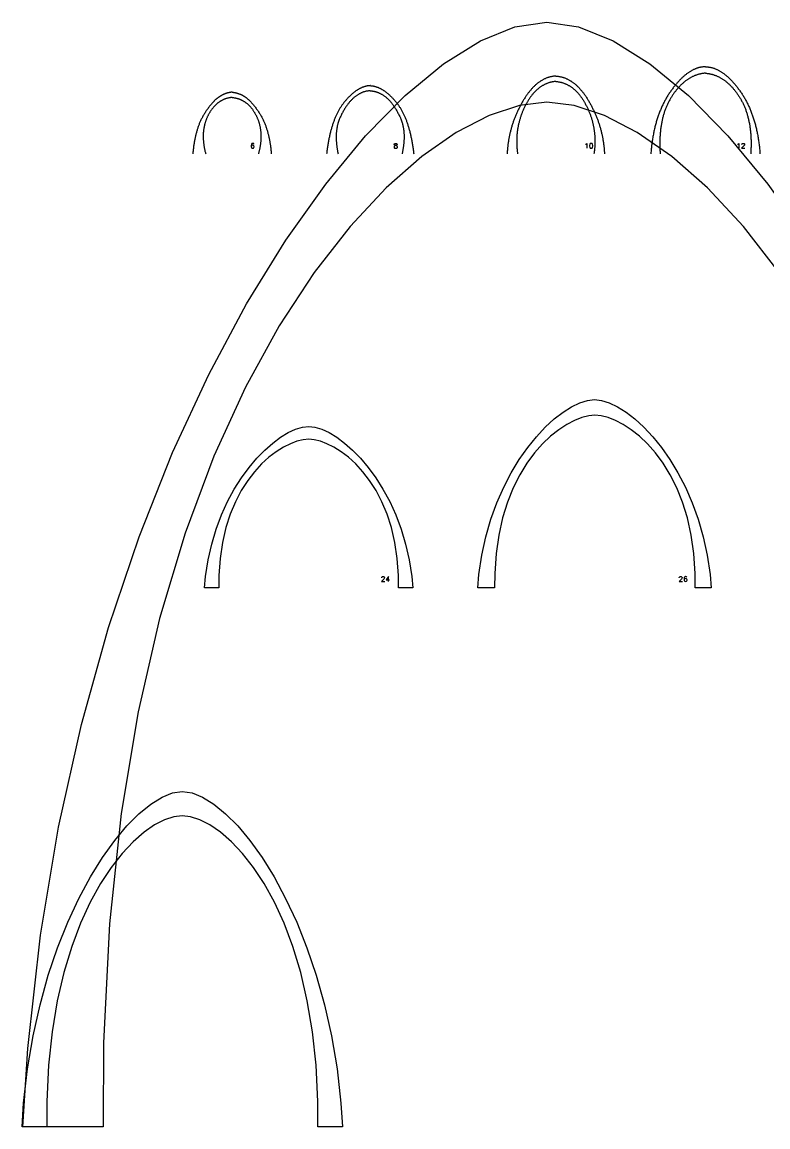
# Model space of a CAD drawing. Extents: x 45 to 829, y 21 to 600.
# Drawn here: x 45 to 436, y 21 to 600 of the extents above; entities that cross this region are included whole.
import ezdxf

# ---------------------------------------------------------------- set-up
doc = ezdxf.new("R2010")
doc.units = 0
doc.layers.get('DEFPOINTS').update_dxf_attribs({"color": 18, "linetype": 'CONTINUOUS'})
doc.layers.add('ARCHES', color=18, linetype='CONTINUOUS')
doc.layers.add('NONE', color=18, linetype='CONTINUOUS')

msp = doc.modelspace()

# ---------------------------------------------------------------- linework, layer by layer
at = {"layer": 'ARCHES'}
for points in [[(345.31, 402.65), (349.02, 402.22), (353.05, 400.97), (357.35, 398.91), (361.84, 396.08), (366.45, 392.5), (371.11, 388.19), (375.77, 383.18), (380.34, 377.5), (384.76, 371.17), (388.97, 364.22), (392.9, 356.68), (396.47, 348.58), (399.62, 339.93), (402.28, 330.76), (404.38, 321.1), (405.86, 310.99), (406.46, 304), (406.31, 304), (406.02, 304), (405.6, 304), (405.06, 304), (404.45, 304), (403.76, 304), (403.03, 304), (402.29, 304), (401.54, 304), (400.81, 304), (400.12, 304), (399.51, 304), (398.97, 304), (398.55, 304), (398.26, 304), (398.11, 304), (398.06, 311.42), (397.37, 321.91), (395.98, 331.64), (393.96, 340.62), (391.41, 348.85), (388.38, 356.37), (384.96, 363.17), (381.22, 369.26), (377.23, 374.66), (373.08, 379.39), (368.82, 383.44), (364.55, 386.84), (360.34, 389.6), (356.25, 391.72), (352.37, 393.22), (348.77, 394.12), (345.53, 394.41), (342.29, 394.12), (338.69, 393.22), (334.81, 391.72), (330.72, 389.6), (326.51, 386.84), (322.23, 383.44), (317.98, 379.39), (313.83, 374.66), (309.84, 369.26), (306.1, 363.17), (302.68, 356.37), (299.65, 348.85), (297.09, 340.62), (295.08, 331.64), (293.69, 321.91), (293, 311.42), (292.94, 304), (292.79, 304), (292.49, 304), (292.04, 304), (291.48, 304), (290.83, 304), (290.11, 304), (289.34, 304), (288.55, 304), (287.76, 304), (287, 304), (286.28, 304), (285.62, 304), (285.06, 304), (284.62, 304), (284.31, 304), (284.16, 304), (284.75, 310.99), (286.23, 321.1), (288.34, 330.76), (291, 339.93), (294.15, 348.58), (297.72, 356.68), (301.64, 364.22), (305.85, 371.17), (310.27, 377.5), (314.85, 383.18), (319.5, 388.19), (324.17, 392.5), (328.78, 396.08), (333.27, 398.91), (337.56, 400.97), (341.6, 402.22)], [(195.53, 388.54), (198.83, 388.18), (202.43, 387.1), (206.27, 385.34), (210.27, 382.91), (214.38, 379.84), (218.54, 376.15), (222.7, 371.86), (226.77, 366.99), (230.72, 361.57), (234.47, 355.61), (237.97, 349.15), (241.16, 342.2), (243.97, 334.79), (246.34, 326.93), (248.22, 318.66), (249.54, 309.99), (250.07, 304), (249.94, 304), (249.68, 304), (249.3, 304), (248.82, 304), (248.27, 304), (247.66, 304), (247, 304), (246.33, 304), (245.66, 304), (245.01, 304), (244.4, 304), (243.84, 304), (243.36, 304), (242.98, 304), (242.72, 304), (242.59, 304), (242.55, 310.39), (241.92, 319.42), (240.68, 327.79), (238.88, 335.52), (236.59, 342.62), (233.88, 349.09), (230.82, 354.94), (227.47, 360.19), (223.9, 364.84), (220.18, 368.91), (216.38, 372.4), (212.55, 375.33), (208.78, 377.7), (205.12, 379.53), (201.65, 380.82), (198.43, 381.59), (195.53, 381.84), (192.62, 381.59), (189.4, 380.82), (185.93, 379.53), (182.27, 377.7), (178.5, 375.33), (174.68, 372.4), (170.87, 368.91), (167.15, 364.84), (163.58, 360.19), (160.23, 354.94), (157.17, 349.09), (154.46, 342.62), (152.17, 335.52), (150.37, 327.79), (149.13, 319.42), (148.51, 310.39), (148.46, 304), (148.33, 304), (148.07, 304), (147.69, 304), (147.21, 304), (146.66, 304), (146.04, 304), (145.39, 304), (144.72, 304), (144.05, 304), (143.4, 304), (142.79, 304), (142.23, 304), (141.75, 304), (141.37, 304), (141.11, 304), (140.98, 304), (141.51, 309.99), (142.83, 318.66), (144.71, 326.93), (147.08, 334.79), (149.89, 342.2), (153.08, 349.15), (156.58, 355.61), (160.33, 361.57), (164.28, 366.99), (168.36, 371.86), (172.51, 376.15), (176.67, 379.84), (180.78, 382.91), (184.79, 385.34), (188.62, 387.1), (192.22, 388.18)], [(129.32, 197.31), (134.41, 196.55), (139.95, 194.32), (145.84, 190.65), (152, 185.6), (158.33, 179.21), (164.74, 171.53), (171.12, 162.61), (177.4, 152.48), (183.47, 141.21), (189.25, 128.82), (194.63, 115.38), (199.53, 100.93), (203.86, 85.51), (207.51, 69.17), (210.4, 51.96), (212.43, 33.93), (213.25, 21.47), (213.03, 21.47), (212.57, 21.47), (211.92, 21.47), (211.1, 21.47), (210.14, 21.47), (209.09, 21.47), (207.96, 21.47), (206.81, 21.47), (205.65, 21.47), (204.53, 21.47), (203.47, 21.47), (202.51, 21.47), (201.69, 21.47), (201.04, 21.47), (200.58, 21.47), (200.37, 21.47), (200.3, 34.86), (199.37, 53.78), (197.5, 71.33), (194.79, 87.53), (191.34, 102.39), (187.25, 115.95), (182.63, 128.21), (177.57, 139.21), (172.18, 148.95), (166.56, 157.48), (160.82, 164.79), (155.04, 170.93), (149.34, 175.9), (143.82, 179.72), (138.57, 182.43), (133.7, 184.04), (129.32, 184.57), (124.93, 184.04), (120.06, 182.43), (114.82, 179.72), (109.29, 175.9), (103.59, 170.93), (97.82, 164.79), (92.07, 157.48), (86.45, 148.95), (81.06, 139.21), (76.01, 128.21), (71.38, 115.95), (67.3, 102.39), (63.84, 87.53), (61.13, 71.33), (59.26, 53.78), (58.33, 34.86), (58.27, 21.47), (58.05, 21.47), (57.6, 21.47), (56.94, 21.47), (56.12, 21.47), (55.16, 21.47), (54.11, 21.47), (52.98, 21.47), (51.83, 21.47), (50.67, 21.47), (49.55, 21.47), (48.49, 21.47), (47.54, 21.47), (46.72, 21.47), (46.06, 21.47), (45.61, 21.47), (45.39, 21.47), (46.2, 33.93), (48.24, 51.96), (51.12, 69.17), (54.78, 85.51), (59.1, 100.93), (64, 115.38), (69.39, 128.82), (75.16, 141.21), (81.23, 152.48), (87.51, 162.61), (93.9, 171.53), (100.3, 179.21), (106.63, 185.6), (112.79, 190.65), (118.69, 194.32), (124.23, 196.55)]]:
    msp.add_lwpolyline(points, close=True, dxfattribs=at)
at = {"layer": 'DEFPOINTS'}
msp.add_lwpolyline([(442.1, 469.31), (423.3, 493.4), (404.42, 513.6), (385.77, 529.96), (367.71, 542.57), (350.55, 551.49), (334.63, 556.79), (320.28, 558.54), (305.93, 556.79), (290.01, 551.49), (272.85, 542.57), (254.78, 529.96), (236.14, 513.6), (217.25, 493.4), (198.45, 469.31), (180.08, 441.25), (162.45, 409.16), (145.92, 372.95), (130.8, 332.57), (117.43, 287.94), (106.14, 239), (97.27, 185.66), (91.15, 127.88), (88.11, 65.56), (87.9, 21.47), (45.78, 21.47), (48.45, 62.49), (55.09, 121.88), (64.54, 178.55), (76.48, 232.34), (90.62, 283.11), (106.65, 330.71), (124.26, 374.96), (143.15, 415.74), (163.02, 452.87), (183.54, 486.21), (204.44, 515.6), (225.38, 540.89), (246.08, 561.93), (266.23, 578.56), (285.51, 590.63), (303.63, 597.98), (320.28, 600.47), (336.93, 597.98), (355.05, 590.63), (374.33, 578.56), (394.48, 561.93), (415.17, 540.89), (436.12, 515.6), (457.01, 486.21)], dxfattribs=at)
at = {"layer": 'NONE'}
for points in [[(403.4, 576.99), (403.12, 576.99), (402.84, 576.99), (402.56, 576.98), (402.28, 576.96), (402, 576.94), (401.72, 576.91), (401.44, 576.87), (401.15, 576.83), (400.87, 576.78), (400.59, 576.72), (400.31, 576.66), (400.03, 576.59), (399.75, 576.52), (399.47, 576.44), (399.18, 576.35), (398.9, 576.26), (398.62, 576.16), (398.34, 576.06), (398.06, 575.95), (397.77, 575.83), (397.49, 575.7), (397.21, 575.57), (396.93, 575.44), (396.65, 575.29), (396.36, 575.14), (396.08, 574.99), (395.8, 574.82), (395.52, 574.66), (395.24, 574.48), (394.95, 574.3), (394.67, 574.11), (394.39, 573.92), (394.11, 573.72), (393.82, 573.51), (393.54, 573.3), (393.26, 573.08), (392.97, 572.85), (392.69, 572.62), (392.41, 572.39), (392.13, 572.14), (391.84, 571.89), (391.56, 571.63), (391.28, 571.37), (390.99, 571.1), (390.71, 570.83), (390.43, 570.54), (390.14, 570.25), (389.86, 569.96), (389.58, 569.66), (389.29, 569.35), (389.01, 569.04), (388.73, 568.72), (388.44, 568.39), (388.16, 568.06), (387.88, 567.72), (387.59, 567.37), (387.31, 567.02), (387.02, 566.66), (386.74, 566.3), (386.46, 565.93), (386.17, 565.55), (385.89, 565.17), (385.6, 564.78), (385.32, 564.38), (385.04, 563.98), (384.76, 563.58), (384.48, 563.17), (384.21, 562.76), (383.94, 562.35), (383.68, 561.93), (383.42, 561.5), (383.17, 561.08), (382.91, 560.65), (382.66, 560.22), (382.42, 559.78), (382.18, 559.34), (381.94, 558.89), (381.71, 558.45), (381.48, 558), (381.25, 557.54), (381.03, 557.08), (380.81, 556.62), (380.6, 556.16), (380.39, 555.69), (380.18, 555.21), (379.98, 554.74), (379.78, 554.26), (379.58, 553.77), (379.39, 553.29), (379.2, 552.8), (379.02, 552.3), (378.83, 551.8), (378.66, 551.3), (378.48, 550.8), (378.32, 550.29), (378.15, 549.78), (377.99, 549.26), (377.83, 548.74), (377.67, 548.22), (377.52, 547.69), (377.38, 547.16), (377.23, 546.63), (377.09, 546.09), (376.96, 545.55), (376.83, 545.01), (376.7, 544.46), (376.57, 543.91), (376.45, 543.35), (376.34, 542.79), (376.22, 542.23), (376.12, 541.66), (376.01, 541.09), (375.91, 540.52), (375.81, 539.94), (375.72, 539.36), (375.63, 538.78), (375.54, 538.19), (375.46, 537.6), (375.38, 537), (375.3, 536.4), (375.23, 535.8), (375.16, 535.2), (375.1, 534.59), (375.04, 533.97), (374.98, 533.36), (374.93, 532.74), (374.88, 532.11), (374.83, 531.49)], [(403.4, 573.69), (403.08, 573.66), (402.76, 573.63), (402.45, 573.59), (402.13, 573.55), (401.81, 573.5), (401.5, 573.45), (401.19, 573.39), (400.88, 573.33), (400.57, 573.26), (400.26, 573.18), (399.95, 573.1), (399.65, 573.02), (399.35, 572.93), (399.04, 572.83), (398.74, 572.73), (398.44, 572.63), (398.15, 572.52), (397.85, 572.4), (397.55, 572.28), (397.26, 572.16), (396.97, 572.03), (396.68, 571.89), (396.39, 571.75), (396.1, 571.6), (395.81, 571.45), (395.53, 571.29), (395.25, 571.13), (394.96, 570.96), (394.68, 570.79), (394.4, 570.61), (394.13, 570.43), (393.85, 570.24), (393.58, 570.05), (393.3, 569.85), (393.03, 569.65), (392.76, 569.44), (392.49, 569.22), (392.22, 569), (391.96, 568.78), (391.69, 568.55), (391.43, 568.32), (391.17, 568.08), (390.91, 567.83), (390.65, 567.58), (390.39, 567.33), (390.13, 567.07), (389.88, 566.8), (389.63, 566.53), (389.37, 566.25), (389.12, 565.97), (388.87, 565.68), (388.63, 565.39), (388.38, 565.1), (388.14, 564.79), (387.89, 564.49), (387.65, 564.18), (387.41, 563.86), (387.17, 563.54), (386.93, 563.21), (386.7, 562.87), (386.46, 562.54), (386.23, 562.19), (386, 561.84), (385.77, 561.49), (385.54, 561.13), (385.32, 560.77), (385.1, 560.41), (384.88, 560.04), (384.67, 559.67), (384.47, 559.29), (384.26, 558.91), (384.07, 558.53), (383.87, 558.14), (383.68, 557.75), (383.5, 557.36), (383.32, 556.96), (383.14, 556.56), (382.97, 556.16), (382.8, 555.75), (382.63, 555.34), (382.47, 554.93), (382.32, 554.51), (382.17, 554.09), (382.02, 553.66), (381.87, 553.23), (381.74, 552.8), (381.6, 552.37), (381.47, 551.93), (381.34, 551.48), (381.22, 551.04), (381.1, 550.59), (380.99, 550.14), (380.88, 549.68), (380.77, 549.22), (380.67, 548.76), (380.58, 548.29), (380.48, 547.82), (380.39, 547.34), (380.31, 546.87), (380.23, 546.39), (380.15, 545.9), (380.08, 545.41), (380.01, 544.92), (379.95, 544.43), (379.89, 543.93), (379.84, 543.43), (379.79, 542.92), (379.74, 542.41), (379.7, 541.9), (379.66, 541.38), (379.62, 540.86), (379.59, 540.34), (379.57, 539.81), (379.55, 539.28), (379.53, 538.75), (379.52, 538.21), (379.51, 537.67), (379.5, 537.12), (379.5, 536.58), (379.51, 536.02), (379.52, 535.47), (379.53, 534.91), (379.55, 534.35), (379.57, 533.78), (379.59, 533.21), (379.62, 532.64), (379.65, 532.07), (379.69, 531.49)], [(403.4, 576.99), (403.69, 576.99), (403.97, 576.99), (404.25, 576.98), (404.53, 576.96), (404.81, 576.94), (405.09, 576.91), (405.37, 576.87), (405.65, 576.83), (405.93, 576.78), (406.22, 576.72), (406.5, 576.66), (406.78, 576.59), (407.06, 576.52), (407.34, 576.44), (407.62, 576.35), (407.9, 576.26), (408.19, 576.16), (408.47, 576.06), (408.75, 575.95), (409.03, 575.83), (409.31, 575.7), (409.6, 575.57), (409.88, 575.44), (410.16, 575.29), (410.44, 575.14), (410.72, 574.99), (411.01, 574.82), (411.29, 574.66), (411.57, 574.48), (411.85, 574.3), (412.14, 574.11), (412.42, 573.92), (412.7, 573.72), (412.98, 573.51), (413.27, 573.3), (413.55, 573.08), (413.83, 572.85), (414.12, 572.62), (414.4, 572.39), (414.68, 572.14), (414.96, 571.89), (415.25, 571.63), (415.53, 571.37), (415.81, 571.1), (416.1, 570.83), (416.38, 570.54), (416.66, 570.25), (416.95, 569.96), (417.23, 569.66), (417.51, 569.35), (417.8, 569.04), (418.08, 568.72), (418.36, 568.39), (418.65, 568.06), (418.93, 567.72), (419.22, 567.37), (419.5, 567.02), (419.78, 566.66), (420.07, 566.3), (420.35, 565.93), (420.64, 565.55), (420.92, 565.17), (421.2, 564.78), (421.49, 564.38), (421.77, 563.98), (422.05, 563.58), (422.32, 563.17), (422.6, 562.76), (422.86, 562.35), (423.13, 561.93), (423.39, 561.5), (423.64, 561.08), (423.89, 560.65), (424.14, 560.22), (424.39, 559.78), (424.63, 559.34), (424.87, 558.89), (425.1, 558.45), (425.33, 558), (425.55, 557.54), (425.78, 557.08), (426, 556.62), (426.21, 556.16), (426.42, 555.69), (426.63, 555.21), (426.83, 554.74), (427.03, 554.26), (427.23, 553.77), (427.42, 553.29), (427.61, 552.8), (427.79, 552.3), (427.97, 551.8), (428.15, 551.3), (428.32, 550.8), (428.49, 550.29), (428.66, 549.78), (428.82, 549.26), (428.98, 548.74), (429.13, 548.22), (429.28, 547.69), (429.43, 547.16), (429.57, 546.63), (429.71, 546.09), (429.85, 545.55), (429.98, 545.01), (430.11, 544.46), (430.23, 543.91), (430.35, 543.35), (430.47, 542.79), (430.58, 542.23), (430.69, 541.66), (430.8, 541.09), (430.9, 540.52), (431, 539.94), (431.09, 539.36), (431.18, 538.78), (431.27, 538.19), (431.35, 537.6), (431.43, 537), (431.51, 536.4), (431.58, 535.8), (431.65, 535.2), (431.71, 534.59), (431.77, 533.97), (431.83, 533.36), (431.88, 532.74), (431.93, 532.11), (431.97, 531.49)], [(403.4, 573.69), (403.72, 573.66), (404.04, 573.63), (404.36, 573.59), (404.68, 573.55), (404.99, 573.5), (405.31, 573.45), (405.62, 573.39), (405.93, 573.33), (406.24, 573.26), (406.55, 573.18), (406.85, 573.1), (407.16, 573.02), (407.46, 572.93), (407.76, 572.83), (408.06, 572.73), (408.36, 572.63), (408.66, 572.52), (408.96, 572.4), (409.25, 572.28), (409.55, 572.16), (409.84, 572.03), (410.13, 571.89), (410.42, 571.75), (410.71, 571.6), (410.99, 571.45), (411.28, 571.29), (411.56, 571.13), (411.84, 570.96), (412.12, 570.79), (412.4, 570.61), (412.68, 570.43), (412.96, 570.24), (413.23, 570.05), (413.5, 569.85), (413.78, 569.65), (414.05, 569.44), (414.32, 569.22), (414.58, 569), (414.85, 568.78), (415.11, 568.55), (415.38, 568.32), (415.64, 568.08), (415.9, 567.83), (416.16, 567.58), (416.42, 567.33), (416.67, 567.07), (416.93, 566.8), (417.18, 566.53), (417.43, 566.25), (417.68, 565.97), (417.93, 565.68), (418.18, 565.39), (418.43, 565.1), (418.67, 564.79), (418.91, 564.49), (419.16, 564.18), (419.4, 563.86), (419.64, 563.54), (419.87, 563.21), (420.11, 562.87), (420.34, 562.54), (420.58, 562.19), (420.81, 561.84), (421.04, 561.49), (421.27, 561.13), (421.49, 560.77), (421.71, 560.41), (421.92, 560.04), (422.13, 559.67), (422.34, 559.29), (422.54, 558.91), (422.74, 558.53), (422.93, 558.14), (423.12, 557.75), (423.31, 557.36), (423.49, 556.96), (423.67, 556.56), (423.84, 556.16), (424.01, 555.75), (424.17, 555.34), (424.33, 554.93), (424.49, 554.51), (424.64, 554.09), (424.79, 553.66), (424.93, 553.23), (425.07, 552.8), (425.21, 552.37), (425.34, 551.93), (425.46, 551.48), (425.59, 551.04), (425.7, 550.59), (425.82, 550.14), (425.93, 549.68), (426.03, 549.22), (426.13, 548.76), (426.23, 548.29), (426.32, 547.82), (426.41, 547.34), (426.5, 546.87), (426.58, 546.39), (426.65, 545.9), (426.73, 545.41), (426.79, 544.92), (426.86, 544.43), (426.92, 543.93), (426.97, 543.43), (427.02, 542.92), (427.07, 542.41), (427.11, 541.9), (427.15, 541.38), (427.18, 540.86), (427.21, 540.34), (427.24, 539.81), (427.26, 539.28), (427.28, 538.75), (427.29, 538.21), (427.3, 537.67), (427.3, 537.12), (427.3, 536.58), (427.3, 536.02), (427.29, 535.47), (427.28, 534.91), (427.26, 534.35), (427.24, 533.78), (427.22, 533.21), (427.19, 532.64), (427.15, 532.07), (427.12, 531.49)], [(325, 572.17), (324.69, 572.15), (324.39, 572.13), (324.08, 572.1), (323.78, 572.06), (323.48, 572.02), (323.18, 571.98), (322.88, 571.92), (322.58, 571.86), (322.28, 571.8), (321.99, 571.73), (321.69, 571.65), (321.4, 571.57), (321.1, 571.48), (320.81, 571.38), (320.52, 571.28), (320.23, 571.18), (319.95, 571.06), (319.66, 570.94), (319.37, 570.82), (319.09, 570.69), (318.8, 570.55), (318.52, 570.41), (318.24, 570.26), (317.96, 570.1), (317.68, 569.94), (317.4, 569.77), (317.13, 569.6), (316.85, 569.42), (316.58, 569.23), (316.31, 569.04), (316.03, 568.85), (315.76, 568.64), (315.49, 568.43), (315.22, 568.22), (314.96, 568), (314.69, 567.77), (314.43, 567.54), (314.16, 567.3), (313.9, 567.05), (313.64, 566.8), (313.38, 566.54), (313.12, 566.28), (312.86, 566.01), (312.6, 565.73), (312.35, 565.45), (312.09, 565.16), (311.84, 564.87), (311.59, 564.57), (311.33, 564.26), (311.08, 563.95), (310.84, 563.64), (310.59, 563.31), (310.34, 562.98), (310.1, 562.65), (309.85, 562.3), (309.61, 561.96), (309.37, 561.6), (309.12, 561.24), (308.88, 560.88), (308.65, 560.5), (308.41, 560.13), (308.17, 559.74), (307.94, 559.35), (307.7, 558.96), (307.47, 558.56), (307.24, 558.16), (307.02, 557.76), (306.8, 557.35), (306.58, 556.95), (306.36, 556.55), (306.15, 556.14), (305.94, 555.74), (305.73, 555.33), (305.53, 554.92), (305.33, 554.51), (305.14, 554.1), (304.95, 553.69), (304.76, 553.28), (304.57, 552.87), (304.39, 552.45), (304.21, 552.04), (304.03, 551.62), (303.86, 551.21), (303.69, 550.79), (303.53, 550.37), (303.36, 549.95), (303.2, 549.53), (303.05, 549.11), (302.9, 548.69), (302.75, 548.27), (302.6, 547.84), (302.46, 547.42), (302.32, 546.99), (302.18, 546.56), (302.05, 546.14), (301.92, 545.71), (301.79, 545.28), (301.67, 544.85), (301.55, 544.41), (301.43, 543.98), (301.32, 543.55), (301.21, 543.11), (301.11, 542.68), (301, 542.24), (300.9, 541.81), (300.81, 541.37), (300.71, 540.93), (300.62, 540.49), (300.54, 540.05), (300.45, 539.6), (300.37, 539.16), (300.3, 538.72), (300.22, 538.27), (300.15, 537.83), (300.08, 537.38), (300.02, 536.93), (299.96, 536.48), (299.9, 536.03), (299.85, 535.58), (299.8, 535.13), (299.75, 534.68), (299.71, 534.23), (299.67, 533.77), (299.63, 533.32), (299.6, 532.86), (299.57, 532.4), (299.54, 531.95), (299.52, 531.49)], [(325.01, 569.36), (324.7, 569.33), (324.39, 569.3), (324.08, 569.26), (323.78, 569.21), (323.47, 569.16), (323.17, 569.11), (322.87, 569.04), (322.57, 568.98), (322.28, 568.9), (321.98, 568.83), (321.69, 568.74), (321.4, 568.65), (321.11, 568.56), (320.83, 568.46), (320.54, 568.36), (320.26, 568.25), (319.98, 568.13), (319.7, 568.01), (319.42, 567.88), (319.15, 567.75), (318.88, 567.61), (318.6, 567.47), (318.34, 567.32), (318.07, 567.17), (317.8, 567.01), (317.54, 566.85), (317.28, 566.68), (317.02, 566.5), (316.76, 566.32), (316.51, 566.14), (316.26, 565.95), (316.01, 565.75), (315.76, 565.55), (315.51, 565.34), (315.26, 565.13), (315.02, 564.91), (314.78, 564.69), (314.54, 564.46), (314.3, 564.23), (314.07, 563.99), (313.83, 563.74), (313.6, 563.49), (313.37, 563.24), (313.14, 562.98), (312.92, 562.71), (312.7, 562.44), (312.47, 562.16), (312.25, 561.88), (312.04, 561.59), (311.82, 561.3), (311.61, 561), (311.39, 560.7), (311.18, 560.39), (310.98, 560.07), (310.77, 559.75), (310.57, 559.43), (310.36, 559.1), (310.16, 558.76), (309.97, 558.42), (309.77, 558.07), (309.57, 557.72), (309.38, 557.36), (309.19, 557), (309, 556.63), (308.82, 556.26), (308.64, 555.89), (308.46, 555.51), (308.29, 555.14), (308.12, 554.76), (307.95, 554.39), (307.79, 554.01), (307.63, 553.64), (307.47, 553.26), (307.32, 552.88), (307.18, 552.5), (307.04, 552.13), (306.9, 551.75), (306.76, 551.37), (306.63, 550.98), (306.5, 550.6), (306.38, 550.22), (306.26, 549.84), (306.15, 549.45), (306.04, 549.07), (305.93, 548.68), (305.83, 548.3), (305.73, 547.91), (305.63, 547.52), (305.54, 547.14), (305.45, 546.75), (305.37, 546.36), (305.29, 545.97), (305.21, 545.58), (305.14, 545.19), (305.07, 544.8), (305.01, 544.4), (304.95, 544.01), (304.89, 543.62), (304.84, 543.22), (304.79, 542.83), (304.75, 542.43), (304.7, 542.03), (304.67, 541.64), (304.64, 541.24), (304.61, 540.84), (304.58, 540.44), (304.56, 540.04), (304.54, 539.64), (304.53, 539.24), (304.52, 538.84), (304.51, 538.43), (304.51, 538.03), (304.51, 537.63), (304.52, 537.22), (304.53, 536.82), (304.55, 536.41), (304.56, 536), (304.59, 535.6), (304.61, 535.19), (304.64, 534.78), (304.67, 534.37), (304.71, 533.96), (304.75, 533.55), (304.8, 533.14), (304.85, 532.73), (304.9, 532.31), (304.96, 531.9), (305.02, 531.49)], [(325.01, 569.36), (325.32, 569.33), (325.63, 569.3), (325.94, 569.26), (326.25, 569.21), (326.55, 569.16), (326.85, 569.11), (327.15, 569.04), (327.45, 568.98), (327.75, 568.9), (328.04, 568.83), (328.34, 568.74), (328.63, 568.65), (328.91, 568.56), (329.2, 568.46), (329.48, 568.36), (329.77, 568.25), (330.05, 568.13), (330.33, 568.01), (330.6, 567.88), (330.88, 567.75), (331.15, 567.61), (331.42, 567.47), (331.69, 567.32), (331.96, 567.17), (332.22, 567.01), (332.48, 566.85), (332.74, 566.68), (333, 566.5), (333.26, 566.32), (333.52, 566.14), (333.77, 565.95), (334.02, 565.75), (334.27, 565.55), (334.52, 565.34), (334.76, 565.13), (335, 564.91), (335.25, 564.69), (335.49, 564.46), (335.72, 564.23), (335.96, 563.99), (336.19, 563.74), (336.42, 563.49), (336.65, 563.24), (336.88, 562.98), (337.11, 562.71), (337.33, 562.44), (337.55, 562.16), (337.77, 561.88), (337.99, 561.59), (338.21, 561.3), (338.42, 561), (338.63, 560.7), (338.84, 560.39), (339.05, 560.07), (339.26, 559.75), (339.46, 559.43), (339.66, 559.1), (339.86, 558.76), (340.06, 558.42), (340.26, 558.07), (340.45, 557.72), (340.64, 557.36), (340.83, 557), (341.02, 556.63), (341.21, 556.26), (341.39, 555.89), (341.57, 555.51), (341.74, 555.14), (341.91, 554.76), (342.08, 554.39), (342.24, 554.01), (342.4, 553.64), (342.55, 553.26), (342.7, 552.88), (342.85, 552.5), (342.99, 552.13), (343.13, 551.75), (343.26, 551.37), (343.39, 550.98), (343.52, 550.6), (343.64, 550.22), (343.76, 549.84), (343.88, 549.45), (343.99, 549.07), (344.1, 548.68), (344.2, 548.3), (344.3, 547.91), (344.39, 547.52), (344.49, 547.14), (344.57, 546.75), (344.66, 546.36), (344.74, 545.97), (344.81, 545.58), (344.88, 545.19), (344.95, 544.8), (345.02, 544.4), (345.08, 544.01), (345.13, 543.62), (345.19, 543.22), (345.24, 542.83), (345.28, 542.43), (345.32, 542.03), (345.36, 541.64), (345.39, 541.24), (345.42, 540.84), (345.44, 540.44), (345.47, 540.04), (345.48, 539.64), (345.5, 539.24), (345.51, 538.84), (345.51, 538.43), (345.51, 538.03), (345.51, 537.63), (345.5, 537.22), (345.49, 536.82), (345.48, 536.41), (345.46, 536), (345.44, 535.6), (345.41, 535.19), (345.38, 534.78), (345.35, 534.37), (345.31, 533.96), (345.27, 533.55), (345.23, 533.14), (345.18, 532.73), (345.12, 532.31), (345.07, 531.9), (345.01, 531.49)], [(325.03, 572.17), (325.33, 572.15), (325.64, 572.13), (325.94, 572.1), (326.25, 572.06), (326.55, 572.02), (326.85, 571.98), (327.15, 571.92), (327.45, 571.86), (327.74, 571.8), (328.04, 571.73), (328.33, 571.65), (328.63, 571.57), (328.92, 571.48), (329.21, 571.38), (329.5, 571.28), (329.79, 571.18), (330.08, 571.06), (330.37, 570.94), (330.65, 570.82), (330.94, 570.69), (331.22, 570.55), (331.5, 570.41), (331.78, 570.26), (332.06, 570.1), (332.34, 569.94), (332.62, 569.77), (332.9, 569.6), (333.17, 569.42), (333.45, 569.23), (333.72, 569.04), (333.99, 568.85), (334.26, 568.64), (334.53, 568.43), (334.8, 568.22), (335.07, 568), (335.33, 567.77), (335.6, 567.54), (335.86, 567.3), (336.13, 567.05), (336.39, 566.8), (336.65, 566.54), (336.91, 566.28), (337.17, 566.01), (337.42, 565.73), (337.68, 565.45), (337.93, 565.16), (338.19, 564.87), (338.44, 564.57), (338.69, 564.26), (338.94, 563.95), (339.19, 563.64), (339.44, 563.31), (339.68, 562.98), (339.93, 562.65), (340.17, 562.3), (340.42, 561.96), (340.66, 561.6), (340.9, 561.24), (341.14, 560.88), (341.38, 560.5), (341.62, 560.13), (341.85, 559.74), (342.09, 559.35), (342.32, 558.96), (342.55, 558.56), (342.78, 558.16), (343.01, 557.76), (343.23, 557.35), (343.45, 556.95), (343.66, 556.55), (343.88, 556.14), (344.08, 555.74), (344.29, 555.33), (344.49, 554.92), (344.69, 554.51), (344.89, 554.1), (345.08, 553.69), (345.27, 553.28), (345.45, 552.87), (345.64, 552.45), (345.82, 552.04), (345.99, 551.62), (346.16, 551.21), (346.33, 550.79), (346.5, 550.37), (346.66, 549.95), (346.82, 549.53), (346.98, 549.11), (347.13, 548.69), (347.28, 548.27), (347.42, 547.84), (347.57, 547.42), (347.71, 546.99), (347.84, 546.56), (347.98, 546.14), (348.11, 545.71), (348.23, 545.28), (348.35, 544.85), (348.47, 544.41), (348.59, 543.98), (348.7, 543.55), (348.81, 543.11), (348.92, 542.68), (349.02, 542.24), (349.12, 541.81), (349.22, 541.37), (349.31, 540.93), (349.4, 540.49), (349.49, 540.05), (349.57, 539.6), (349.65, 539.16), (349.73, 538.72), (349.8, 538.27), (349.87, 537.83), (349.94, 537.38), (350, 536.93), (350.06, 536.48), (350.12, 536.03), (350.18, 535.58), (350.23, 535.13), (350.27, 534.68), (350.32, 534.23), (350.36, 533.77), (350.39, 533.32), (350.43, 532.86), (350.46, 532.4), (350.49, 531.95), (350.51, 531.49)], [(155.4, 563.74), (155.2, 563.72), (155, 563.7), (154.81, 563.67), (154.61, 563.64), (154.42, 563.61), (154.23, 563.58), (154.03, 563.55), (153.84, 563.51), (153.65, 563.47), (153.46, 563.42), (153.27, 563.38), (153.08, 563.33), (152.89, 563.28), (152.71, 563.23), (152.52, 563.17), (152.33, 563.11), (152.15, 563.05), (151.96, 562.98), (151.78, 562.92), (151.59, 562.85), (151.41, 562.77), (151.23, 562.7), (151.05, 562.62), (150.87, 562.54), (150.69, 562.46), (150.51, 562.37), (150.33, 562.28), (150.15, 562.19), (149.98, 562.1), (149.8, 562), (149.62, 561.9), (149.45, 561.8), (149.28, 561.7), (149.1, 561.59), (148.93, 561.48), (148.76, 561.37), (148.59, 561.26), (148.42, 561.14), (148.25, 561.02), (148.08, 560.9), (147.91, 560.77), (147.74, 560.64), (147.57, 560.51), (147.41, 560.38), (147.24, 560.24), (147.08, 560.1), (146.91, 559.96), (146.75, 559.82), (146.59, 559.67), (146.43, 559.52), (146.26, 559.37), (146.1, 559.21), (145.94, 559.06), (145.79, 558.9), (145.63, 558.74), (145.47, 558.57), (145.16, 558.23), (144.85, 557.88), (144.54, 557.52), (144.23, 557.15), (143.93, 556.78), (143.64, 556.4), (143.35, 556.02), (143.07, 555.65), (142.79, 555.27), (142.52, 554.89), (142.25, 554.51), (141.99, 554.13), (141.73, 553.76), (141.48, 553.38), (141.24, 553), (141, 552.62), (140.76, 552.23), (140.54, 551.85), (140.31, 551.47), (140.1, 551.09), (139.89, 550.71), (139.68, 550.32), (139.48, 549.94), (139.29, 549.56), (139.1, 549.17), (138.92, 548.79), (138.74, 548.4), (138.57, 548.02), (138.4, 547.63), (138.24, 547.25), (138.08, 546.86), (137.93, 546.47), (137.79, 546.09), (137.65, 545.7), (137.52, 545.31), (137.39, 544.92), (137.27, 544.53), (137.15, 544.14), (137.03, 543.75), (136.92, 543.35), (136.81, 542.95), (136.7, 542.55), (136.59, 542.15), (136.49, 541.75), (136.39, 541.34), (136.29, 540.94), (136.19, 540.53), (136.1, 540.12), (136.01, 539.7), (135.93, 539.29), (135.84, 538.87), (135.76, 538.45), (135.68, 538.03), (135.61, 537.61), (135.54, 537.18), (135.47, 536.76), (135.4, 536.33), (135.33, 535.9), (135.27, 535.47), (135.22, 535.03), (135.16, 534.6), (135.11, 534.16), (135.06, 533.72), (135.01, 533.27), (134.97, 532.83), (134.92, 532.38), (134.88, 531.94), (134.85, 531.49)], [(155.4, 563.74), (155.59, 563.72), (155.79, 563.7), (155.98, 563.67), (156.18, 563.64), (156.37, 563.61), (156.57, 563.58), (156.76, 563.55), (156.95, 563.51), (157.14, 563.47), (157.33, 563.42), (157.52, 563.38), (157.71, 563.33), (157.9, 563.28), (158.09, 563.23), (158.27, 563.17), (158.46, 563.11), (158.65, 563.05), (158.83, 562.98), (159.02, 562.92), (159.2, 562.85), (159.38, 562.77), (159.56, 562.7), (159.74, 562.62), (159.92, 562.54), (160.1, 562.46), (160.28, 562.37), (160.46, 562.28), (160.64, 562.19), (160.82, 562.1), (160.99, 562), (161.17, 561.9), (161.34, 561.8), (161.52, 561.7), (161.69, 561.59), (161.86, 561.48), (162.03, 561.37), (162.21, 561.26), (162.38, 561.14), (162.55, 561.02), (162.72, 560.9), (162.88, 560.77), (163.05, 560.64), (163.22, 560.51), (163.38, 560.38), (163.55, 560.24), (163.71, 560.1), (163.88, 559.96), (164.04, 559.82), (164.2, 559.67), (164.37, 559.52), (164.53, 559.37), (164.69, 559.21), (164.85, 559.06), (165.01, 558.9), (165.17, 558.74), (165.32, 558.57), (165.64, 558.23), (165.95, 557.88), (166.25, 557.52), (166.56, 557.15), (166.86, 556.78), (167.15, 556.4), (167.44, 556.02), (167.73, 555.65), (168.01, 555.27), (168.28, 554.89), (168.54, 554.51), (168.81, 554.13), (169.06, 553.76), (169.31, 553.38), (169.56, 553), (169.8, 552.62), (170.03, 552.23), (170.26, 551.85), (170.48, 551.47), (170.7, 551.09), (170.91, 550.71), (171.11, 550.32), (171.31, 549.94), (171.51, 549.56), (171.69, 549.17), (171.88, 548.79), (172.05, 548.4), (172.23, 548.02), (172.39, 547.63), (172.55, 547.25), (172.71, 546.86), (172.86, 546.47), (173, 546.09), (173.14, 545.7), (173.27, 545.31), (173.4, 544.92), (173.52, 544.53), (173.64, 544.14), (173.76, 543.75), (173.88, 543.35), (173.99, 542.95), (174.1, 542.55), (174.2, 542.15), (174.31, 541.75), (174.41, 541.34), (174.5, 540.94), (174.6, 540.53), (174.69, 540.12), (174.78, 539.7), (174.87, 539.29), (174.95, 538.87), (175.03, 538.45), (175.11, 538.03), (175.19, 537.61), (175.26, 537.18), (175.33, 536.76), (175.39, 536.33), (175.46, 535.9), (175.52, 535.47), (175.58, 535.03), (175.63, 534.6), (175.69, 534.16), (175.74, 533.72), (175.78, 533.27), (175.83, 532.83), (175.87, 532.38), (175.91, 531.94), (175.94, 531.49)], [(227.9, 567.17), (227.68, 567.16), (227.47, 567.15), (227.25, 567.13), (227.04, 567.11), (226.82, 567.08), (226.6, 567.05), (226.39, 567.02), (226.17, 566.98), (225.96, 566.94), (225.74, 566.89), (225.52, 566.84), (225.31, 566.79), (225.09, 566.73), (224.88, 566.67), (224.66, 566.6), (224.44, 566.53), (224.23, 566.45), (224.01, 566.37), (223.79, 566.29), (223.58, 566.2), (223.36, 566.11), (223.14, 566.02), (222.93, 565.92), (222.71, 565.81), (222.49, 565.7), (222.28, 565.59), (222.06, 565.47), (221.84, 565.35), (221.63, 565.23), (221.41, 565.1), (221.19, 564.97), (220.98, 564.83), (220.76, 564.69), (220.54, 564.54), (220.32, 564.39), (220.11, 564.24), (219.89, 564.08), (219.67, 563.92), (219.45, 563.75), (219.24, 563.58), (219.02, 563.41), (218.8, 563.23), (218.58, 563.05), (218.36, 562.86), (218.15, 562.67), (217.93, 562.48), (217.71, 562.28), (217.49, 562.07), (217.27, 561.87), (217.06, 561.66), (216.84, 561.44), (216.62, 561.22), (216.4, 561), (216.18, 560.77), (215.96, 560.54), (215.75, 560.3), (215.53, 560.06), (215.31, 559.82), (215.09, 559.57), (214.87, 559.31), (214.65, 559.06), (214.43, 558.8), (214.21, 558.53), (214, 558.26), (213.78, 557.99), (213.56, 557.71), (213.35, 557.43), (213.14, 557.14), (212.93, 556.85), (212.72, 556.55), (212.52, 556.25), (212.32, 555.94), (212.12, 555.63), (211.93, 555.32), (211.73, 555), (211.54, 554.67), (211.35, 554.34), (211.17, 554.01), (210.98, 553.67), (210.8, 553.33), (210.62, 552.98), (210.44, 552.63), (210.27, 552.27), (210.1, 551.91), (209.93, 551.54), (209.76, 551.17), (209.6, 550.79), (209.43, 550.41), (209.27, 550.03), (209.12, 549.64), (208.96, 549.24), (208.81, 548.84), (208.66, 548.44), (208.51, 548.03), (208.37, 547.62), (208.22, 547.2), (208.08, 546.78), (207.94, 546.35), (207.81, 545.92), (207.67, 545.48), (207.54, 545.04), (207.42, 544.59), (207.29, 544.14), (207.17, 543.69), (207.04, 543.23), (206.93, 542.76), (206.81, 542.29), (206.7, 541.82), (206.58, 541.34), (206.47, 540.86), (206.37, 540.37), (206.26, 539.88), (206.16, 539.38), (206.06, 538.88), (205.96, 538.37), (205.87, 537.86), (205.78, 537.34), (205.69, 536.82), (205.6, 536.3), (205.52, 535.77), (205.43, 535.23), (205.35, 534.7), (205.28, 534.15), (205.2, 533.6), (205.13, 533.05), (205.06, 532.49), (204.99, 531.93), (204.92, 531.36)], [(227.81, 564.42), (227.57, 564.42), (227.32, 564.41), (227.08, 564.4), (226.83, 564.38), (226.58, 564.35), (226.33, 564.32), (226.08, 564.28), (225.84, 564.24), (225.59, 564.19), (225.34, 564.13), (225.09, 564.07), (224.84, 564), (224.59, 563.92), (224.34, 563.84), (224.09, 563.75), (223.83, 563.66), (223.58, 563.56), (223.33, 563.45), (223.08, 563.34), (222.83, 563.22), (222.57, 563.09), (222.32, 562.96), (222.06, 562.82), (221.81, 562.68), (221.56, 562.53), (221.3, 562.37), (221.05, 562.21), (220.79, 562.04), (220.53, 561.87), (220.28, 561.69), (220.02, 561.5), (219.77, 561.3), (219.51, 561.1), (219.25, 560.89), (219, 560.68), (218.75, 560.45), (218.49, 560.22), (218.24, 559.97), (217.99, 559.72), (217.74, 559.46), (217.49, 559.19), (217.25, 558.91), (217, 558.63), (216.76, 558.34), (216.51, 558.03), (216.27, 557.72), (216.03, 557.4), (215.79, 557.07), (215.55, 556.74), (215.31, 556.39), (215.07, 556.04), (214.84, 555.68), (214.6, 555.31), (214.37, 554.93), (214.13, 554.54), (213.9, 554.15), (213.67, 553.74), (213.44, 553.33), (213.21, 552.91), (212.98, 552.48), (212.75, 552.04), (212.53, 551.6), (212.3, 551.14), (212.08, 550.68), (211.97, 550.44), (211.86, 550.21), (211.76, 549.97), (211.66, 549.73), (211.56, 549.48), (211.46, 549.24), (211.37, 548.99), (211.28, 548.74), (211.19, 548.49), (211.11, 548.24), (211.03, 547.98), (210.95, 547.72), (210.88, 547.46), (210.8, 547.2), (210.73, 546.94), (210.67, 546.67), (210.6, 546.4), (210.54, 546.13), (210.49, 545.86), (210.43, 545.59), (210.38, 545.31), (210.33, 545.03), (210.28, 544.75), (210.24, 544.47), (210.2, 544.19), (210.16, 543.9), (210.13, 543.61), (210.1, 543.32), (210.07, 543.03), (210.04, 542.73), (210.02, 542.44), (210, 542.14), (209.99, 541.84), (209.97, 541.53), (209.96, 541.23), (209.95, 540.92), (209.95, 540.61), (209.95, 540.3), (209.95, 539.99), (209.95, 539.67), (209.96, 539.36), (209.97, 539.04), (209.98, 538.72), (209.99, 538.39), (210.01, 538.07), (210.03, 537.74), (210.06, 537.41), (210.08, 537.08), (210.11, 536.74), (210.15, 536.41), (210.18, 536.07), (210.22, 535.73), (210.26, 535.39), (210.31, 535.04), (210.36, 534.7), (210.41, 534.35), (210.46, 534), (210.52, 533.64), (210.58, 533.29), (210.64, 532.93), (210.7, 532.57), (210.77, 532.21), (210.84, 531.85), (210.92, 531.49)], [(227.61, 567.17), (227.83, 567.16), (228.04, 567.15), (228.26, 567.13), (228.47, 567.11), (228.69, 567.08), (228.9, 567.05), (229.12, 567.02), (229.34, 566.98), (229.55, 566.94), (229.77, 566.89), (229.98, 566.84), (230.2, 566.79), (230.42, 566.73), (230.63, 566.67), (230.85, 566.6), (231.06, 566.53), (231.28, 566.45), (231.5, 566.37), (231.71, 566.29), (231.93, 566.2), (232.15, 566.11), (232.36, 566.02), (232.58, 565.92), (232.8, 565.81), (233.01, 565.7), (233.23, 565.59), (233.45, 565.47), (233.66, 565.35), (233.88, 565.23), (234.1, 565.1), (234.32, 564.97), (234.53, 564.83), (234.75, 564.69), (234.97, 564.54), (235.18, 564.39), (235.4, 564.24), (235.62, 564.08), (235.84, 563.92), (236.05, 563.75), (236.27, 563.58), (236.49, 563.41), (236.71, 563.23), (236.93, 563.05), (237.14, 562.86), (237.36, 562.67), (237.58, 562.48), (237.8, 562.28), (238.02, 562.07), (238.23, 561.87), (238.45, 561.66), (238.67, 561.44), (238.89, 561.22), (239.11, 561), (239.33, 560.77), (239.54, 560.54), (239.76, 560.3), (239.98, 560.06), (240.2, 559.82), (240.42, 559.57), (240.64, 559.31), (240.86, 559.06), (241.08, 558.8), (241.29, 558.53), (241.51, 558.26), (241.73, 557.99), (241.95, 557.71), (242.16, 557.43), (242.37, 557.14), (242.58, 556.85), (242.78, 556.55), (242.99, 556.25), (243.19, 555.94), (243.39, 555.63), (243.58, 555.32), (243.78, 555), (243.97, 554.67), (244.16, 554.34), (244.34, 554.01), (244.53, 553.67), (244.71, 553.33), (244.89, 552.98), (245.06, 552.63), (245.24, 552.27), (245.41, 551.91), (245.58, 551.54), (245.75, 551.17), (245.91, 550.79), (246.07, 550.41), (246.23, 550.03), (246.39, 549.64), (246.55, 549.24), (246.7, 548.84), (246.85, 548.44), (247, 548.03), (247.14, 547.62), (247.29, 547.2), (247.43, 546.78), (247.56, 546.35), (247.7, 545.92), (247.83, 545.48), (247.96, 545.04), (248.09, 544.59), (248.22, 544.14), (248.34, 543.69), (248.46, 543.23), (248.58, 542.76), (248.7, 542.29), (248.81, 541.82), (248.92, 541.34), (249.03, 540.86), (249.14, 540.37), (249.24, 539.88), (249.35, 539.38), (249.45, 538.88), (249.54, 538.37), (249.64, 537.86), (249.73, 537.34), (249.82, 536.82), (249.91, 536.3), (249.99, 535.77), (250.08, 535.23), (250.16, 534.7), (250.23, 534.15), (250.31, 533.6), (250.38, 533.05), (250.45, 532.49), (250.52, 531.93), (250.59, 531.36)], [(227.81, 564.42), (228.06, 564.42), (228.31, 564.41), (228.55, 564.39), (228.8, 564.37), (229.05, 564.34), (229.3, 564.31), (229.54, 564.27), (229.79, 564.22), (230.04, 564.17), (230.29, 564.11), (230.54, 564.05), (230.79, 563.97), (231.04, 563.9), (231.29, 563.81), (231.54, 563.72), (231.79, 563.63), (232.04, 563.52), (232.29, 563.42), (232.54, 563.3), (232.8, 563.18), (233.05, 563.05), (233.3, 562.92), (233.55, 562.78), (233.81, 562.63), (234.06, 562.48), (234.31, 562.32), (234.57, 562.16), (234.82, 561.99), (235.08, 561.81), (235.33, 561.63), (235.59, 561.44), (235.84, 561.24), (236.1, 561.04), (236.35, 560.83), (236.6, 560.61), (236.85, 560.38), (237.11, 560.15), (237.35, 559.9), (237.6, 559.65), (237.85, 559.39), (238.1, 559.12), (238.34, 558.84), (238.59, 558.55), (238.83, 558.25), (239.07, 557.95), (239.31, 557.64), (239.55, 557.32), (239.79, 556.99), (240.02, 556.65), (240.26, 556.3), (240.5, 555.95), (240.73, 555.58), (240.96, 555.21), (241.19, 554.83), (241.42, 554.44), (241.65, 554.04), (241.88, 553.64), (242.11, 553.22), (242.33, 552.8), (242.56, 552.37), (242.78, 551.93), (243.01, 551.48), (243.23, 551.03), (243.45, 550.56), (243.56, 550.33), (243.66, 550.09), (243.76, 549.85), (243.86, 549.61), (243.96, 549.36), (244.05, 549.12), (244.15, 548.87), (244.23, 548.62), (244.32, 548.37), (244.4, 548.11), (244.48, 547.86), (244.56, 547.6), (244.63, 547.34), (244.7, 547.08), (244.77, 546.81), (244.83, 546.55), (244.89, 546.28), (244.95, 546.01), (245.01, 545.73), (245.06, 545.46), (245.11, 545.18), (245.16, 544.9), (245.2, 544.62), (245.24, 544.34), (245.28, 544.06), (245.31, 543.77), (245.35, 543.48), (245.37, 543.19), (245.4, 542.9), (245.42, 542.6), (245.44, 542.31), (245.46, 542.01), (245.48, 541.71), (245.49, 541.4), (245.5, 541.1), (245.5, 540.79), (245.51, 540.48), (245.51, 540.17), (245.5, 539.86), (245.5, 539.54), (245.49, 539.22), (245.48, 538.91), (245.46, 538.58), (245.44, 538.26), (245.42, 537.93), (245.4, 537.61), (245.37, 537.28), (245.34, 536.95), (245.31, 536.61), (245.27, 536.28), (245.24, 535.94), (245.19, 535.6), (245.15, 535.26), (245.1, 534.91), (245.05, 534.57), (245, 534.22), (244.94, 533.87), (244.89, 533.52), (244.82, 533.16), (244.76, 532.81), (244.69, 532.45), (244.62, 532.09), (244.55, 531.73), (244.47, 531.36)], [(155.4, 560.98), (155.14, 560.96), (154.89, 560.93), (154.64, 560.89), (154.39, 560.86), (154.14, 560.82), (153.89, 560.77), (153.65, 560.72), (153.41, 560.67), (153.17, 560.61), (152.93, 560.55), (152.69, 560.49), (152.46, 560.42), (152.23, 560.34), (152, 560.27), (151.77, 560.19), (151.54, 560.1), (151.31, 560.02), (151.09, 559.93), (150.87, 559.83), (150.65, 559.73), (150.43, 559.63), (150.22, 559.52), (150, 559.41), (149.79, 559.29), (149.58, 559.18), (149.37, 559.05), (149.16, 558.93), (148.96, 558.8), (148.76, 558.66), (148.56, 558.53), (148.36, 558.38), (148.16, 558.24), (147.96, 558.09), (147.77, 557.94), (147.58, 557.78), (147.39, 557.62), (147.2, 557.45), (147.01, 557.29), (146.83, 557.11), (146.65, 556.94), (146.47, 556.76), (146.29, 556.57), (146.11, 556.39), (145.93, 556.19), (145.76, 556), (145.59, 555.8), (145.42, 555.6), (145.25, 555.39), (145.09, 555.18), (144.92, 554.96), (144.76, 554.75), (144.6, 554.52), (144.44, 554.3), (144.29, 554.07), (144.13, 553.83), (143.98, 553.6), (143.83, 553.35), (143.68, 553.11), (143.53, 552.86), (143.39, 552.61), (143.24, 552.35), (143.1, 552.09), (142.96, 551.82), (142.82, 551.56), (142.69, 551.29), (142.56, 551.01), (142.43, 550.74), (142.3, 550.46), (142.18, 550.19), (142.07, 549.91), (141.95, 549.63), (141.84, 549.35), (141.74, 549.07), (141.64, 548.79), (141.54, 548.5), (141.44, 548.21), (141.35, 547.93), (141.26, 547.64), (141.18, 547.35), (141.1, 547.06), (141.02, 546.76), (140.95, 546.47), (140.88, 546.18), (140.82, 545.88), (140.76, 545.58), (140.7, 545.28), (140.64, 544.98), (140.59, 544.68), (140.55, 544.38), (140.5, 544.07), (140.46, 543.76), (140.43, 543.46), (140.39, 543.15), (140.37, 542.84), (140.34, 542.53), (140.32, 542.21), (140.3, 541.9), (140.29, 541.58), (140.28, 541.27), (140.27, 540.95), (140.27, 540.63), (140.27, 540.31), (140.27, 539.98), (140.28, 539.66), (140.29, 539.34), (140.31, 539.01), (140.33, 538.68), (140.35, 538.35), (140.38, 538.02), (140.41, 537.69), (140.44, 537.36), (140.48, 537.02), (140.52, 536.69), (140.56, 536.35), (140.61, 536.01), (140.66, 535.67), (140.72, 535.33), (140.78, 534.99), (140.84, 534.64), (140.91, 534.3), (140.98, 533.95), (141.05, 533.6), (141.13, 533.25), (141.21, 532.9), (141.3, 532.55), (141.39, 532.2), (141.48, 531.84), (141.58, 531.49)], [(155.4, 560.98), (155.65, 560.96), (155.9, 560.93), (156.16, 560.89), (156.41, 560.86), (156.65, 560.82), (156.9, 560.77), (157.14, 560.72), (157.38, 560.67), (157.62, 560.61), (157.86, 560.55), (158.1, 560.49), (158.33, 560.42), (158.57, 560.34), (158.8, 560.27), (159.03, 560.19), (159.25, 560.1), (159.48, 560.02), (159.7, 559.93), (159.92, 559.83), (160.14, 559.73), (160.36, 559.63), (160.58, 559.52), (160.79, 559.41), (161, 559.29), (161.21, 559.18), (161.42, 559.05), (161.63, 558.93), (161.83, 558.8), (162.04, 558.66), (162.24, 558.53), (162.44, 558.38), (162.63, 558.24), (162.83, 558.09), (163.02, 557.94), (163.22, 557.78), (163.41, 557.62), (163.59, 557.45), (163.78, 557.29), (163.96, 557.11), (164.15, 556.94), (164.33, 556.76), (164.51, 556.57), (164.68, 556.39), (164.86, 556.19), (165.03, 556), (165.2, 555.8), (165.37, 555.6), (165.54, 555.39), (165.71, 555.18), (165.87, 554.96), (166.03, 554.75), (166.19, 554.52), (166.35, 554.3), (166.51, 554.07), (166.66, 553.83), (166.81, 553.6), (166.97, 553.35), (167.11, 553.11), (167.26, 552.86), (167.41, 552.61), (167.55, 552.35), (167.69, 552.09), (167.83, 551.82), (167.97, 551.56), (168.11, 551.29), (168.24, 551.01), (168.36, 550.74), (168.49, 550.46), (168.61, 550.19), (168.73, 549.91), (168.84, 549.63), (168.95, 549.35), (169.05, 549.07), (169.16, 548.79), (169.26, 548.5), (169.35, 548.21), (169.44, 547.93), (169.53, 547.64), (169.61, 547.35), (169.69, 547.06), (169.77, 546.76), (169.84, 546.47), (169.91, 546.18), (169.98, 545.88), (170.04, 545.58), (170.1, 545.28), (170.15, 544.98), (170.2, 544.68), (170.25, 544.38), (170.29, 544.07), (170.33, 543.76), (170.37, 543.46), (170.4, 543.15), (170.43, 542.84), (170.45, 542.53), (170.47, 542.21), (170.49, 541.9), (170.51, 541.58), (170.52, 541.27), (170.52, 540.95), (170.53, 540.63), (170.52, 540.31), (170.52, 539.98), (170.51, 539.66), (170.5, 539.34), (170.49, 539.01), (170.47, 538.68), (170.44, 538.35), (170.42, 538.02), (170.39, 537.69), (170.35, 537.36), (170.32, 537.02), (170.27, 536.69), (170.23, 536.35), (170.18, 536.01), (170.13, 535.67), (170.07, 535.33), (170.01, 534.99), (169.95, 534.64), (169.88, 534.3), (169.81, 533.95), (169.74, 533.6), (169.66, 533.25), (169.58, 532.9), (169.49, 532.55), (169.41, 532.2), (169.31, 531.84), (169.22, 531.49)], [(166.84, 536.53), (166.72, 536.78), (166.35, 536.9), (166.11, 536.9), (165.74, 536.78), (165.49, 536.41), (165.37, 535.79), (165.37, 535.18), (165.49, 534.69), (165.74, 534.44), (166.11, 534.32), (166.23, 534.32), (166.6, 534.44), (166.84, 534.69), (166.97, 535.06), (166.97, 535.18), (166.84, 535.55), (166.6, 535.79), (166.23, 535.92), (166.11, 535.92), (165.74, 535.79), (165.49, 535.55), (165.37, 535.18)], [(340.57, 536.41), (340.81, 536.53), (341.18, 536.9), (341.18, 534.32)], [(420.27, 536.41), (420.52, 536.53), (420.88, 536.9), (420.88, 534.32)], [(422.48, 536.29), (422.48, 536.41), (422.6, 536.65), (422.73, 536.78), (422.97, 536.9), (423.46, 536.9), (423.71, 536.78), (423.83, 536.65), (423.96, 536.41), (423.96, 536.16), (423.83, 535.92), (423.59, 535.55), (422.36, 534.32), (424.08, 534.32)], [(233.78, 309.26), (233.78, 309.38), (233.9, 309.63), (234.03, 309.75), (234.27, 309.87), (234.76, 309.87), (235.01, 309.75), (235.13, 309.63), (235.25, 309.38), (235.25, 309.14), (235.13, 308.89), (234.89, 308.52), (233.66, 307.29), (235.38, 307.29)], [(237.34, 307.29), (237.34, 309.87), (236.11, 308.15), (237.96, 308.15)], [(389.72, 309.26), (389.72, 309.38), (389.84, 309.63), (389.97, 309.75), (390.21, 309.87), (390.7, 309.87), (390.95, 309.75), (391.07, 309.63), (391.2, 309.38), (391.2, 309.14), (391.07, 308.89), (390.83, 308.52), (389.6, 307.29), (391.32, 307.29)], [(393.65, 309.5), (393.53, 309.75), (393.16, 309.87), (392.92, 309.87), (392.55, 309.75), (392.3, 309.38), (392.18, 308.77), (392.18, 308.15), (392.3, 307.66), (392.55, 307.42), (392.92, 307.29), (393.04, 307.29), (393.41, 307.42), (393.65, 307.66), (393.78, 308.03), (393.78, 308.15), (393.65, 308.52), (393.41, 308.77), (393.04, 308.89), (392.92, 308.89), (392.55, 308.77), (392.3, 308.52), (392.18, 308.15)]]:
    msp.add_lwpolyline(points, dxfattribs=at)
for points in [[(240.9, 534.32), (241.39, 534.32), (241.76, 534.44), (241.88, 534.57), (242, 534.81), (242, 535.18), (241.88, 535.43), (241.63, 535.67), (241.27, 535.79), (240.77, 535.92), (240.53, 536.04), (240.41, 536.29), (240.41, 536.53), (240.53, 536.78), (240.9, 536.9), (241.39, 536.9), (241.76, 536.78), (241.88, 536.53), (241.88, 536.29), (241.76, 536.04), (241.51, 535.92), (241.02, 535.79), (240.65, 535.67), (240.41, 535.43), (240.28, 535.18), (240.28, 534.81), (240.41, 534.57), (240.53, 534.44)], [(343.64, 534.32), (344.01, 534.44), (344.25, 534.81), (344.38, 535.43), (344.38, 535.79), (344.25, 536.41), (344.01, 536.78), (343.64, 536.9), (343.39, 536.9), (343.02, 536.78), (342.78, 536.41), (342.66, 535.79), (342.66, 535.43), (342.78, 534.81), (343.02, 534.44), (343.39, 534.32)]]:
    msp.add_lwpolyline(points, close=True, dxfattribs=at)

doc.saveas('drawing.dxf')
